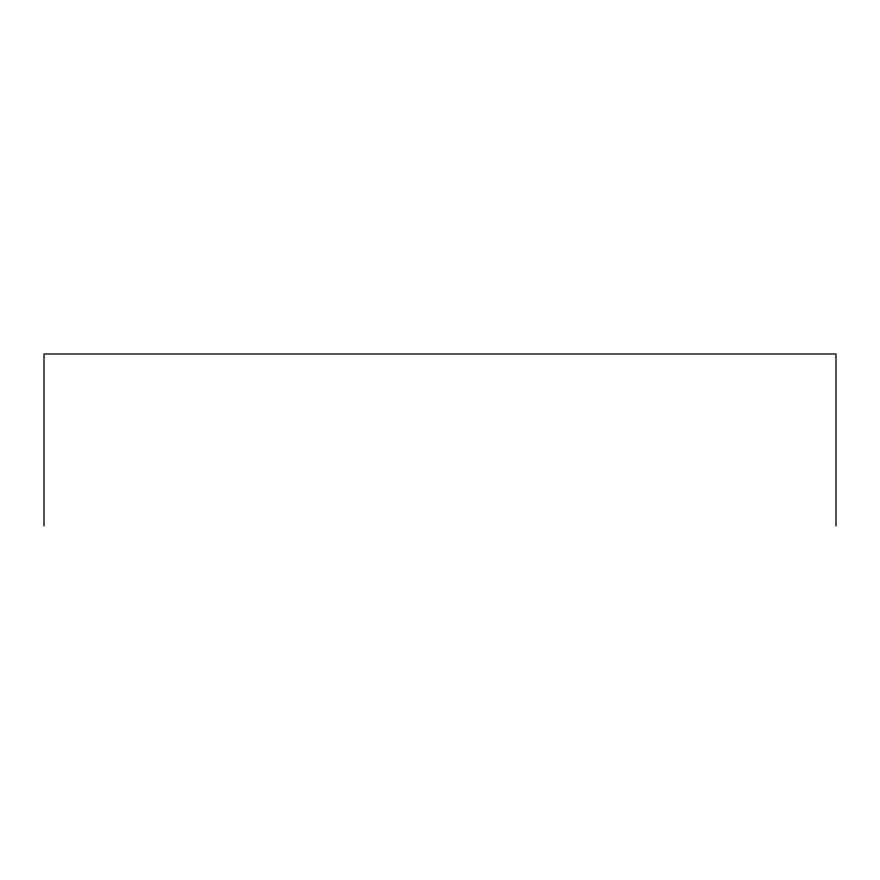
<?xml version="1.0" encoding="UTF-8"?>
<svg xmlns="http://www.w3.org/2000/svg" width="880" height="880" viewBox="0 0 880 880"><rect width="100%" height="100%" fill="white"/><g stroke="black" fill="none" stroke-linecap="round" stroke-linejoin="round"><path stroke-width="1.32" d="M836 526.02L836 353.98L44 353.98L44 526.02"/></g></svg>
